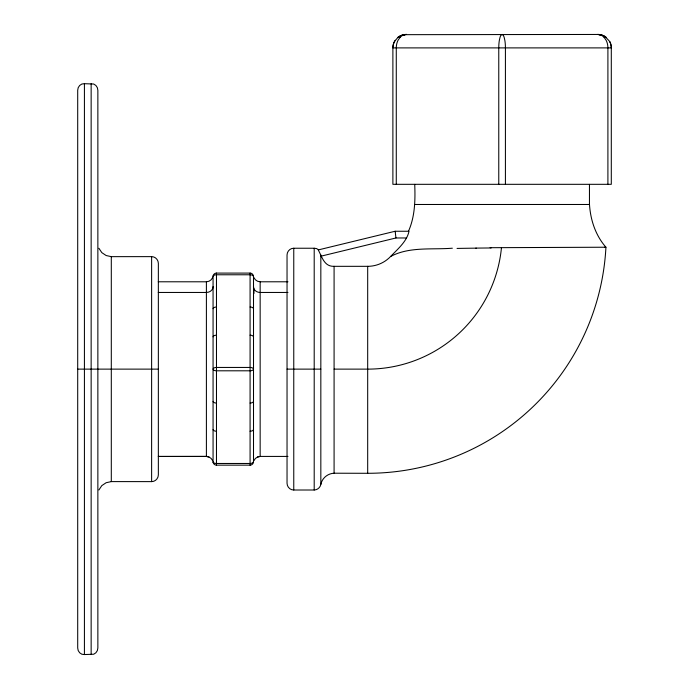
<?xml version="1.0" encoding="UTF-8"?>
<svg xmlns="http://www.w3.org/2000/svg" width="689" height="689" viewBox="0 0 689 689"><rect width="100%" height="100%" fill="white"/><g stroke="black" fill="none" stroke-linecap="round" stroke-linejoin="round"><path stroke-width="1.03" d="M213.065 276.013L213.065 462.233M253.509 462.267L253.509 275.979M250.081 335.19L250.081 273.094A3.359 3.359 0 0 1 253.44 276.453A3.359 1.679 0 0 0 250.081 274.773L216.475 274.773A3.359 1.679 0 0 0 213.116 276.453A3.359 3.359 0 0 1 216.475 273.094L216.475 465.153A3.359 3.359 0 0 1 213.116 461.794A3.359 1.679 0 0 0 216.475 463.473L250.081 463.473A3.359 1.679 0 0 0 253.44 461.794A3.359 3.359 0 0 1 250.081 465.153L250.081 335.19A3.359 1.679 0 0 1 253.44 336.869M414.726 184.376C415.355 200.146 415.011 216.57 408.474 231.254M414.692 204.478L589.491 204.478C590.473 219.972 595.546 235.431 605.932 247.222A238.575 238.575 0 0 1 367.685 473.291L334.087 473.214C327.723 473.472 322.064 478.132 320.833 484.419C320.221 487.562 317.396 489.931 314.201 490.008L293.764 490.008C290.095 490.077 287.08 486.899 287.037 483.29L287.037 254.964C287.08 251.356 290.095 248.169 293.764 248.238L314.201 248.238L316.518 248.565L318.645 249.831M390.577 256.515C397.562 249.211 406.88 241.503 409.016 231.254L395.142 231.254L318.24 249.935C322.039 256.687 324.054 266.738 334.087 266.324L367.685 266.324A31.608 31.608 0 0 0 390.577 256.515C409.361 246.421 431.839 249.857 452.354 248.204M397.906 37.421L394.53 41.452A13.022 12.505 90 0 0 392.885 47.894L392.885 184.316L611.298 184.316L611.298 47.894A13.022 12.505 -90 0 0 609.653 41.452L605.218 36.646A14.417 13.84 -90 0 0 597.854 34.459L403.918 34.674M212.608 277.615L211.144 279.794L208.965 281.25L206.399 281.792L158.246 281.784M98.889 489.991L101.8 485.624L106.158 482.713L111.299 481.602L151.623 481.62C155.283 481.671 158.306 478.502 158.349 474.893L158.349 263.353C158.306 259.744 155.283 256.575 151.623 256.635L111.299 256.652L106.158 255.533L101.8 252.622L98.889 248.264M253.948 460.631L255.404 458.452L257.591 456.996L260.158 456.419L287.976 456.428M400.033 37.421L398.027 40.315A13.074 9.379 -90 0 0 396.278 47.894L396.278 184.316M501.773 34.674L502.41 34.674M321.083 256.162L395.951 237.972L406.415 237.972M257.591 456.996L260.158 456.428L260.158 281.792L257.591 281.25L255.404 279.794L253.948 277.615M84.42 83.696L81.853 84.024L79.666 85.479L78.21 87.658L77.702 90.233L77.702 648.022L78.21 650.588L79.666 652.776L81.853 654.231L84.42 654.55L93.713 654.231L95.892 652.776L97.347 650.588L97.864 648.022L97.864 90.233L97.347 87.658L95.892 85.479L93.713 84.024L84.42 83.696L84.42 654.55M404.236 34.674L406.329 34.45A14.357 10.301 90 0 0 400.025 37.413M404.073 34.665L406.329 34.45A14.357 13.789 -90 0 0 397.897 37.413A14.357 13.789 90 0 1 406.329 34.459A14.357 10.301 -90 0 0 404.409 34.7M490.086 247.704L605.932 247.222M216.38 273.094L250.167 273.094M260.158 281.792L287.976 281.784M158.246 292.455L206.399 292.455A6.718 5.9 0 0 0 213.116 286.555M287.976 292.455L260.158 292.455A6.718 5.9 0 0 1 253.948 288.812L253.44 286.555M77.702 369.123L158.349 369.123M287.037 369.123L320.833 369.123M334.087 369.123L367.685 369.123A134.407 134.407 0 0 0 501.471 247.618M208.965 456.996L206.399 456.419L158.246 456.445L206.399 456.428L208.965 456.996L211.144 458.452L212.608 460.631M216.38 465.153L250.176 465.153M604.158 37.413A14.357 10.301 90 0 0 597.854 34.459L600.274 34.674M606.286 37.413A14.357 13.789 -90 0 0 597.854 34.459L600.11 34.665M597.854 34.45L599.947 34.674M604.15 37.421L606.156 40.315A13.074 9.379 -90 0 1 607.905 47.894L607.905 184.316M395.21 231.771L395.142 231.254L395.951 237.972M589.457 184.376L589.457 204.478M505.416 184.316L505.416 47.894A13.091 3.118 90 0 0 504.839 40.324L504.176 37.421A14.323 3.411 90 0 0 502.092 34.459A14.323 3.411 -90 0 0 500.007 37.413L499.344 40.324A13.091 3.118 90 0 0 498.767 47.894L498.767 184.316M367.685 266.324L367.685 473.291M334.087 266.324L334.087 473.214M320.833 254.973L320.833 484.419M314.201 248.238L314.201 490.008M293.764 248.238L293.764 490.008M253.948 288.812L253.948 293.505M206.399 281.792L206.399 456.428M151.623 256.635L151.623 481.62M111.299 256.652L111.299 481.602M91.146 83.696L91.146 654.55M475.849 248.109A105.779 2.67 -0.3 0 1 491.136 247.962M457.04 248.428A107.338 2.635 -0.3 0 1 476.263 248.143M604.796 247.23A104.349 0.715 -0.4 0 1 604.753 247.23M402.548 35.44A14.357 10.301 -90 0 1 403.461 35.01M609.653 41.452A13.022 12.505 90 0 1 611.307 47.894L392.885 47.894A13.074 12.557 90 0 1 395.228 40.324M216.475 403.065A3.359 1.679 0 0 1 213.116 401.377M216.475 431.219A3.359 1.679 0 0 1 213.116 429.54M253.44 429.54A3.359 1.679 0 0 1 250.081 431.219M253.44 401.377A3.359 1.679 0 0 1 250.081 403.056M250.081 307.027A3.359 1.679 0 0 1 253.44 308.706M213.116 308.706A3.359 1.679 0 0 1 216.475 307.027M213.116 336.869A3.359 1.679 0 0 1 216.475 335.19M250.081 367.444L216.475 367.444A3.359 1.679 0 0 0 213.116 369.123A3.359 1.679 0 0 0 216.475 370.803L250.081 370.803A3.359 1.679 0 0 0 253.44 369.123A3.359 1.679 0 0 0 250.081 367.444"/></g></svg>
